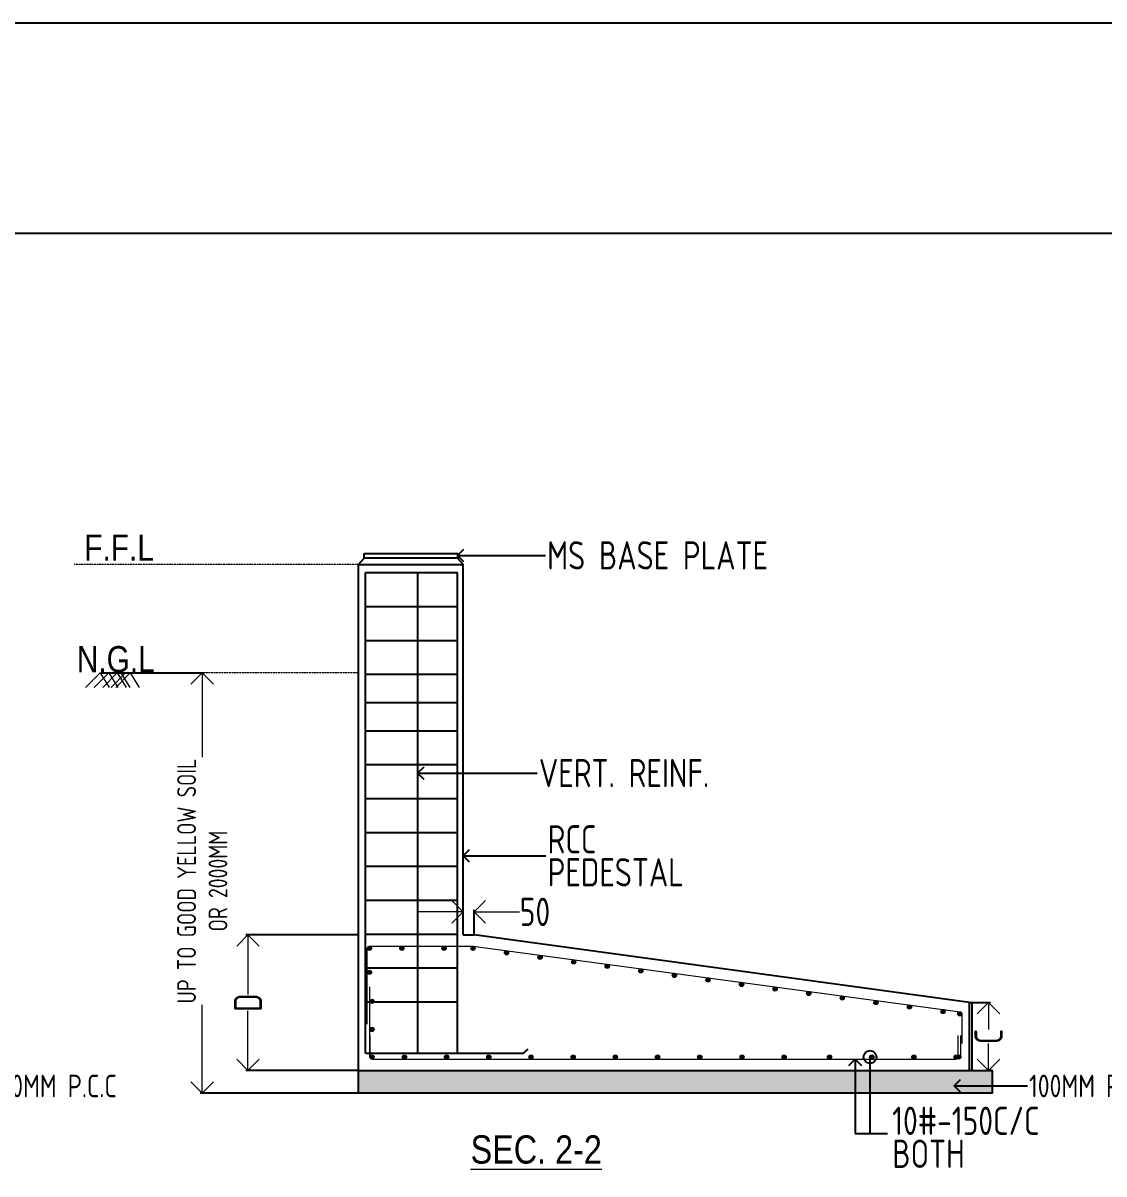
# Model space of a CAD drawing. Header units: millimetres. Extents: x 3470347 to 5996549, y -3470518 to 17149644.
# Drawn here: x 4381094 to 4390666, y 7075248 to 7085440 of the extents above; entities that cross this region are included whole.
import ezdxf
from ezdxf.enums import TextEntityAlignment as Align

# ---------------------------------------------------------------- set-up
doc = ezdxf.new("R2010")
doc.units = ezdxf.units.MM
doc.header["$MEASUREMENT"] = 0
doc.header["$PDMODE"] = 35
doc.header["$PDSIZE"] = -5
doc.linetypes.add('HIDDEN', pattern=[0.375, 0.25, -0.125])
doc.layers.get('0').update_dxf_attribs({"linetype": 'CONTINUOUS', "lineweight": 25})
doc.layers.get('DEFPOINTS').update_dxf_attribs({"linetype": 'CONTINUOUS', "lineweight": 25})
for name, color, linetype, lineweight in [('PV_TEXT_ROMANS', 7, 'CONTINUOUS', 0), ('rDIMension', 1, 'CONTINUOUS', 18), ('rPCC DASH', 9, 'HIDDEN', 15), ('rRCC 1', 3, 'CONTINUOUS', 25), ('rRCC 2', 40, 'CONTINUOUS', 15), ('rREINF 1', 1, 'CONTINUOUS', 25), ('SHEET', 7, 'CONTINUOUS', 15), ('TEXT3', 7, 'CONTINUOUS', 30)]:
    doc.layers.add(name, color=color, linetype=linetype, lineweight=lineweight)
doc.layers.add('S&T_HATCH', color=7, linetype='CONTINUOUS')
doc.styles.add('DIM', font='geniso.shx', dxfattribs={"width": 0.85})
doc.styles.add('J.P', font='ARIALN.TTF')
doc.styles.add('ROMANS', font='', dxfattribs={"width": 0.8})
doc.styles.get('ROMANS').set_extended_font_data('AR CENA')
doc.dimstyles.new('ST-150', dxfattribs={"dimscale": 75, "dimtxt": 3, "dimasz": 2, "dimexe": 0.18, "dimexo": 0.0625, "dimgap": 0.2, "dimtad": 0, "dimdec": 0, "dimlfac": 2, "dimzin": 0, "dimdsep": 46, "dimtxsty": 'DIM', "dimblk": 'OPEN90', "dimcen": 0.09, "dimclrd": 256, "dimclrt": 7, "dimadec": 0, "dimazin": 0, "dimtfac": 1, "dimtdec": 0, "dimtofl": 0, "dimtmove": 0, "dimatfit": 3, "dimldrblk": 'OPEN90', "dimfxl": 1, "dimtolj": 1, "dimtzin": 0, "dimlwd": -1, "dimarcsym": 0})
doc.dimstyles.new('ST-50', dxfattribs={"dimscale": 100, "dimtxt": 2.5, "dimasz": 2, "dimexe": 0.18, "dimexo": 0.0625, "dimgap": 0.2, "dimtad": 0, "dimdec": 0, "dimlfac": 0.5, "dimzin": 0, "dimdsep": 46, "dimtxsty": 'DIM', "dimblk": 'OPEN90', "dimcen": 0.09, "dimclrd": 256, "dimclrt": 7, "dimadec": 0, "dimazin": 0, "dimtfac": 1, "dimtdec": 0, "dimtofl": 0, "dimtmove": 0, "dimatfit": 3, "dimldrblk": 'OPEN90', "dimfxl": 1, "dimtolj": 1, "dimtzin": 0, "dimlwd": -1, "dimarcsym": 0})

# ---------------------------------------------------------------- blocks, each defined once
blk = doc.blocks.new('_Open90')
at = {"color": 0, "linetype": 'ByBlock', "lineweight": -2}
for p, q in [((0, 0), (-1, 0)), ((-0.5, 0.5), (0, 0)), ((0, 0), (-0.5, -0.5))]:
    blk.add_line(p, q, dxfattribs=at)
blk = doc.blocks.new('*D247')
at = {"layer": 'DEFPOINTS', "color": 0}
for p in [(4381776.032195568, 7079684.863512874), (4382681.54897788, 7079684.863512874), (4384065.131283544, 7075965.501295065)]:
    blk.add_point(p, dxfattribs=at)
at = {"layer": 'rDIMension', "color": 0, "lineweight": -2}
for p, q in [((4381782.282195568, 7079684.863512874), (4382699.54897788, 7079684.863512874)), ((4384058.881283544, 7075965.501295065), (4382663.54897788, 7075965.501295065))]:
    blk.add_line(p, q, dxfattribs=at)
at = {"layer": 'rDIMension'}
for p, q in [((4382681.54897788, 7079484.863512874), (4382681.54897788, 7078938.58995942)), ((4382681.54897788, 7076165.501295065), (4382681.54897788, 7076745.24585942))]:
    blk.add_line(p, q, dxfattribs=at)
at = {"layer": 'rDIMension', "xscale": 200, "yscale": 200, "zscale": 200}
for p, rotation in [((4382681.54897788, 7079684.863512874), 90), ((4382681.54897788, 7075965.501295065), 270)]:
    blk.add_blockref('_Open90', p, dxfattribs=dict(at, rotation=rotation))
at = {"layer": 'rDIMension', "color": 7, "insert": (4382681.54897788, 7077841.917909421), "char_height": 250, "attachment_point": 5, "rotation": 90, "style": 'DIM'}
blk.add_mtext('\\A1;{\\H0.66667x;UP TO GOOD YELLOW SOIL\\POR 2000MM}', dxfattribs=at)
blk = doc.blocks.new('*D248')
at = {"layer": 'DEFPOINTS', "color": 0}
for p in [(4389475.081126837, 7076765.501295065), (4389643.764214952, 7076765.501295065), (4389675.081126837, 7076165.501295066)]:
    blk.add_point(p, dxfattribs=at)
at = {"layer": 'rDIMension', "color": 0, "lineweight": -2}
for p, q in [((4389481.331126837, 7076765.501295065), (4389661.764214952, 7076765.501295065)), ((4389668.831126837, 7076165.501295066), (4389625.764214952, 7076165.501295066))]:
    blk.add_line(p, q, dxfattribs=at)
at = {"layer": 'rDIMension'}
for p, q in [((4389643.764214952, 7076565.501295065), (4389643.764214952, 7076528.001295064)), ((4389643.764214952, 7076365.501295066), (4389643.764214952, 7076403.001295064))]:
    blk.add_line(p, q, dxfattribs=at)
at = {"layer": 'rDIMension', "xscale": 200, "yscale": 200, "zscale": 200}
for p, rotation in [((4389643.764214952, 7076765.501295065), 90), ((4389643.764214952, 7076165.501295066), 270)]:
    blk.add_blockref('_Open90', p, dxfattribs=dict(at, rotation=rotation))
at = {"layer": 'rDIMension', "color": 7, "insert": (4389643.764214952, 7076465.501295065), "char_height": 250, "attachment_point": 5, "rotation": 90, "style": 'DIM'}
blk.add_mtext('\\A1;C', dxfattribs=at)
blk = doc.blocks.new('*D249')
at = {"layer": 'DEFPOINTS', "color": 0}
for p in [(4383085.923768116, 7077365.501295065), (4384065.131283544, 7077365.501295065), (4384065.131283544, 7076165.501295065)]:
    blk.add_point(p, dxfattribs=at)
at = {"layer": 'rDIMension', "color": 0, "lineweight": -2}
for p, q in [((4384058.881283544, 7077365.501295065), (4383067.923768116, 7077365.501295065)), ((4384058.881283544, 7076165.501295065), (4383067.923768116, 7076165.501295065))]:
    blk.add_line(p, q, dxfattribs=at)
at = {"layer": 'rDIMension'}
for p, q in [((4383085.923768116, 7077165.501295065), (4383085.923768116, 7076838.626295064)), ((4383085.923768116, 7076365.501295065), (4383085.923768116, 7076692.376295064))]:
    blk.add_line(p, q, dxfattribs=at)
at = {"layer": 'rDIMension', "xscale": 200, "yscale": 200, "zscale": 200}
for p, rotation in [((4383085.923768116, 7077365.501295065), 90), ((4383085.923768116, 7076165.501295065), 270)]:
    blk.add_blockref('_Open90', p, dxfattribs=dict(at, rotation=rotation))
at = {"layer": 'rDIMension', "color": 7, "insert": (4383085.923768116, 7076765.501295065), "char_height": 250, "attachment_point": 5, "rotation": 90, "style": 'DIM'}
blk.add_mtext('\\A1;D', dxfattribs=at)
blk = doc.blocks.new('*D252')
at = {"layer": 'DEFPOINTS', "color": 0}
for p in [(4385090.131283544, 7077569.311266203), (4384990.131283544, 7077365.50129507), (4385090.131283544, 7077365.50129507)]:
    blk.add_point(p, dxfattribs=at)
at = {"layer": 'rDIMension'}
for p, q in [((4384790.131283544, 7077569.311266203), (4384590.131283544, 7077569.311266203)), ((4385290.131283544, 7077569.311266203), (4385490.131283544, 7077569.311266203))]:
    blk.add_line(p, q, dxfattribs=at)
at = {"layer": 'rDIMension', "color": 0, "lineweight": -2}
for p, q in [((4384990.131283544, 7077371.75129507), (4384990.131283544, 7077587.311266203)), ((4385090.131283544, 7077371.75129507), (4385090.131283544, 7077587.311266203))]:
    blk.add_line(p, q, dxfattribs=at)
at = {"layer": 'rDIMension', "xscale": 200, "yscale": 200, "zscale": 200}
blk.add_blockref('_Open90', (4384990.131283544, 7077569.311266203), dxfattribs=at)
at = {"layer": 'rDIMension', "xscale": 200, "yscale": 200, "zscale": 200, "rotation": 180}
blk.add_blockref('_Open90', (4385090.131283544, 7077569.311266203), dxfattribs=at)
at = {"layer": 'rDIMension', "color": 7, "insert": (4385627.089944961, 7077569.311266203), "char_height": 250, "attachment_point": 5, "style": 'DIM'}
blk.add_mtext('\\A1;50', dxfattribs=at)

msp = doc.modelspace()

# ---------------------------------------------------------------- hatches: boundary and pattern name
at = {"layer": 'rRCC 2'}
h = msp.add_hatch(color=256, dxfattribs=at)
h.dxf.hatch_style = 1
edge = h.paths.add_edge_path()
edge.add_arc((4384161.496589112, 7077246.800515126), 18.70077993899758, 0, 360)
h = msp.add_hatch(color=256, dxfattribs=at)
h.dxf.hatch_style = 1
edge = h.paths.add_edge_path()
edge.add_arc((4384448.740686917, 7077246.800515126), 18.70077993899758, 0, 360)
h = msp.add_hatch(color=256, dxfattribs=at)
h.dxf.hatch_style = 1
edge = h.paths.add_edge_path()
edge.add_arc((4384822.362735819, 7077246.800515126), 18.70077993899758, 0, 360)
h = msp.add_hatch(color=256, dxfattribs=at)
h.dxf.hatch_style = 1
edge = h.paths.add_edge_path()
edge.add_arc((4385078.089272488, 7077246.800515126), 18.70077993899758, 0, 360)
h = msp.add_hatch(color=256, dxfattribs=at)
h.dxf.hatch_style = 1
edge = h.paths.add_edge_path()
edge.add_arc((4385375.409820565, 7077206.794369461), 18.70077993899758, 0, 360)
h = msp.add_hatch(color=256, dxfattribs=at)
h.dxf.hatch_style = 1
edge = h.paths.add_edge_path()
edge.add_arc((4385672.730368642, 7077166.788223797), 18.70077993899758, 0, 360)
h = msp.add_hatch(color=256, dxfattribs=at)
h.dxf.hatch_style = 1
edge = h.paths.add_edge_path()
edge.add_arc((4385970.050916719, 7077126.782078132), 18.70077993899758, 0, 360)
h = msp.add_hatch(color=256, dxfattribs=at)
h.dxf.hatch_style = 1
edge = h.paths.add_edge_path()
edge.add_arc((4384161.236103776, 7077034.205207354), 18.70077993899758, 0, 360)
h = msp.add_hatch(color=256, dxfattribs=at)
h.dxf.hatch_style = 1
edge = h.paths.add_edge_path()
edge.add_arc((4386267.371464796, 7077086.775932468), 18.70077993899758, 0, 360)
h = msp.add_hatch(color=256, dxfattribs=at)
h.dxf.hatch_style = 1
edge = h.paths.add_edge_path()
edge.add_arc((4386564.692012873, 7077046.769786803), 18.70077993899758, 0, 360)
h = msp.add_hatch(color=256, dxfattribs=at)
h.dxf.hatch_style = 1
edge = h.paths.add_edge_path()
edge.add_arc((4386862.012560951, 7077006.763641139), 18.70077993899758, 0, 360)
h = msp.add_hatch(color=256, dxfattribs=at)
h.dxf.hatch_style = 1
edge = h.paths.add_edge_path()
edge.add_arc((4387159.333109028, 7076966.757495474), 18.70077993899758, 0, 360)
h = msp.add_hatch(color=256, dxfattribs=at)
h.dxf.hatch_style = 1
edge = h.paths.add_edge_path()
edge.add_arc((4387456.653657105, 7076926.75134981), 18.70077993899758, 0, 360)
h = msp.add_hatch(color=256, dxfattribs=at)
h.dxf.hatch_style = 1
edge = h.paths.add_edge_path()
edge.add_arc((4387753.974205182, 7076886.745204145), 18.70077993899758, 0, 360)
h = msp.add_hatch(color=256, dxfattribs=at)
h.dxf.hatch_style = 1
edge = h.paths.add_edge_path()
edge.add_arc((4388051.294753259, 7076846.739058481), 18.70077993899758, 0, 360)
h = msp.add_hatch(color=256, dxfattribs=at)
h.dxf.hatch_style = 1
edge = h.paths.add_edge_path()
edge.add_arc((4384183.832063483, 7076777.45744093), 18.70077993899758, 0, 360)
h = msp.add_hatch(color=256, dxfattribs=at)
h.dxf.hatch_style = 1
edge = h.paths.add_edge_path()
edge.add_arc((4388348.615301336, 7076806.732912816), 18.70077993899758, 0, 360)
h = msp.add_hatch(color=256, dxfattribs=at)
h.dxf.hatch_style = 1
edge = h.paths.add_edge_path()
edge.add_arc((4388645.935849413, 7076766.726767152), 18.70077993899758, 0, 360)
h = msp.add_hatch(color=256, dxfattribs=at)
h.dxf.hatch_style = 1
edge = h.paths.add_edge_path()
edge.add_arc((4388943.25639749, 7076726.720621487), 18.70077993899758, 0, 360)
h = msp.add_hatch(color=256, dxfattribs=at)
h.dxf.hatch_style = 1
edge = h.paths.add_edge_path()
edge.add_arc((4389240.576945568, 7076686.714475823), 18.70077993899758, 0, 360)
h = msp.add_hatch(color=256, dxfattribs=at)
h.dxf.hatch_style = 1
edge = h.paths.add_edge_path()
edge.add_arc((4389387.350931581, 7076666.965213615), 18.70077993899758, 0, 360)
h = msp.add_hatch(color=256, dxfattribs=at)
h.dxf.hatch_style = 1
edge = h.paths.add_edge_path()
edge.add_arc((4384183.832063483, 7076528.357377129), 18.70077993899758, 0, 360)
h = msp.add_hatch(color=256, dxfattribs=at)
h.dxf.hatch_style = 1
edge = h.paths.add_edge_path()
edge.add_arc((4384183.832063483, 7076284.202075005), 18.70077993899758, 0, 360)
h = msp.add_hatch(color=256, dxfattribs=at)
h.dxf.hatch_style = 1
edge = h.paths.add_edge_path()
edge.add_arc((4384471.076161288, 7076284.202075005), 18.70077993899758, 0, 360)
h = msp.add_hatch(color=256, dxfattribs=at)
h.dxf.hatch_style = 1
edge = h.paths.add_edge_path()
edge.add_arc((4384844.698210191, 7076284.202075005), 18.70077993899758, 0, 360)
h = msp.add_hatch(color=256, dxfattribs=at)
h.dxf.hatch_style = 1
edge = h.paths.add_edge_path()
edge.add_arc((4385218.320259093, 7076284.202075005), 18.70077993899758, 0, 360)
h = msp.add_hatch(color=256, dxfattribs=at)
h.dxf.hatch_style = 1
edge = h.paths.add_edge_path()
edge.add_arc((4385591.942307996, 7076284.202075005), 18.70077993899758, 0, 360)
h = msp.add_hatch(color=256, dxfattribs=at)
h.dxf.hatch_style = 1
edge = h.paths.add_edge_path()
edge.add_arc((4385965.564356898, 7076284.202075005), 18.70077993899758, 0, 360)
h = msp.add_hatch(color=256, dxfattribs=at)
h.dxf.hatch_style = 1
edge = h.paths.add_edge_path()
edge.add_arc((4386339.1864058, 7076284.202075005), 18.70077993899758, 0, 360)
h = msp.add_hatch(color=256, dxfattribs=at)
h.dxf.hatch_style = 1
edge = h.paths.add_edge_path()
edge.add_arc((4386712.808454703, 7076284.202075005), 18.70077993899758, 0, 360)
h = msp.add_hatch(color=256, dxfattribs=at)
h.dxf.hatch_style = 1
edge = h.paths.add_edge_path()
edge.add_arc((4387086.430503605, 7076284.202075005), 18.70077993899758, 0, 360)
h = msp.add_hatch(color=256, dxfattribs=at)
h.dxf.hatch_style = 1
edge = h.paths.add_edge_path()
edge.add_arc((4387460.052552507, 7076284.202075005), 18.70077993899758, 0, 360)
h = msp.add_hatch(color=256, dxfattribs=at)
h.dxf.hatch_style = 1
edge = h.paths.add_edge_path()
edge.add_arc((4387833.67460141, 7076284.202075005), 18.70077993899758, 0, 360)
h = msp.add_hatch(color=256, dxfattribs=at)
h.dxf.hatch_style = 1
edge = h.paths.add_edge_path()
edge.add_arc((4388235.514200191, 7076284.202075004), 18.70077993899758, 0, 360)
h = msp.add_hatch(color=256, dxfattribs=at)
h.dxf.hatch_style = 1
edge = h.paths.add_edge_path()
edge.add_arc((4388609.136249093, 7076284.202075004), 18.70077993899758, 0, 360)
h = msp.add_hatch(color=256, dxfattribs=at)
h.dxf.hatch_style = 1
edge = h.paths.add_edge_path()
edge.add_arc((4388982.758297997, 7076284.202075004), 18.70077993899758, 0, 360)
h = msp.add_hatch(color=256, dxfattribs=at)
h.dxf.hatch_style = 1
edge = h.paths.add_edge_path()
edge.add_arc((4389356.380346898, 7076284.202075004), 18.70077993899758, 0, 360)
h = msp.add_hatch(color=256, dxfattribs=at)
h.dxf.hatch_style = 1
edge = h.paths.add_edge_path()
edge.add_arc((4389356.380346898, 7076284.202075004), 18.70077993899758, 0, 360)
h = msp.add_hatch(color=256, dxfattribs=at)
h.dxf.hatch_style = 1
edge = h.paths.add_edge_path()
edge.add_arc((4389379.763362149, 7076284.202075005), 18.70077993899758, 0, 360)
h = msp.add_hatch(color=256, dxfattribs=at)
h.dxf.hatch_style = 1
edge = h.paths.add_edge_path()
edge.add_arc((4389379.763362149, 7076284.202075005), 18.70077993899758, 0, 360)
at = {"layer": 'S&T_HATCH', "linetype": 'ByBlock', "transparency": 33554559}
h = msp.add_hatch(dxfattribs=at)
h.set_pattern_fill('AR-CONC', color=256, scale=30)
h.set_pattern_definition([(49.99999999999999, (2002162.459116629, 9108129.865197845), (215.178054780226, -18.82564049477853), [22.5, -247.5]), (355, (2002162.459116629, 9108129.865197845), (-41.6254000839, 225.6576401100035), [18, -198]), (100.45144446, (2002180.390620929, 9108128.296394646), (173.5526540181336, 206.8319972905888), [19.12205759999987, -210.3426335999989]), (46.18420000000001, (2002162.459116629, 9108189.865197845), (320.1723992014717, -49.65578423792296), [33.75, -371.25]), (96.63563549, (2002189.140140129, 9108185.727205746), (280.3985837022685, 292.2355802323651), [28.6831026, -315.5141279999999]), (351.1841639899999, (2002162.459116629, 9108189.865197845), (280.3985835164319, 292.2355800809971), [27, -297.0000003]), (21, (2002192.459116629, 9108174.865197845), (179.0721156355385, -120.7856671996016), [22.5, -247.5]), (326.0000000000001, (2002192.459116629, 9108174.865197845), (72.99459957647451, 217.5450135140559), [18, -198]), (71.45144474, (2002207.381792829, 9108164.799725648), (252.0667130189913, 96.75934584190615), [19.122057, -210.3426336]), (37.50000000000001, (2002162.459116629, 9108129.865197845), (3.647956595187201, 99.86815614939344), [0, -195.6, 0, -201, 0, -198.75]), (7.499999999999999, (2002162.459116629, 9108129.865197845), (78.92086123264458, 118.3235135647081), [0, -114.6, 0, -191.1, 0, -75.75]), (327.5, (2002095.559116629, 9108129.865197845), (160.1467308517227, -6.766461520313927), [0, -75, 0, -234, 0, -310.5]), (317.5, (2002065.559116629, 9108129.865197845), (174.9558508027159, 30.03149469969532), [0, -97.5, 0, -155.4, 0, -220.5])])
h.paths.add_polyline_path([(4389675.081126837, 7076165.501295065), (4384065.131283544, 7076165.501295066), (4384065.131283544, 7075965.501295066), (4389675.081126837, 7075965.501295065)])

# ---------------------------------------------------------------- linework, layer by layer
at = {"color": 192, "lineweight": 25, "elevation": -6.651888002746348e-07}
msp.add_lwpolyline([(4340876.855527755, 7016156.841838282), (4438862.58315052, 7016156.841838282), (4438862.58315052, 7085439.750240982), (4340876.855527755, 7085439.750240982)], close=True, dxfattribs=at)
at = {"color": 3, "linetype": 'ByBlock'}
msp.add_lwpolyline([(4384065.131283544, 7075965.501295065), (4384065.131283544, 7077365.501295065)], dxfattribs=at)
at = {"layer": 'rPCC DASH'}
for p, q in [((4384190.131283546, 7080644.863512874), (4381546.93353688, 7080644.863512874)), ((4384065.131283544, 7079684.863512874), (4381919.697089443, 7079684.863512874))]:
    msp.add_line(p, q, dxfattribs=at)
at = {"layer": 'rRCC 1', "color": 0}
for p, q in [((4384065.131283544, 7080644.863512874), (4384115.131283544, 7080702.445792574)), ((4384940.131283546, 7080702.445792574), (4384990.131283546, 7080644.863512874))]:
    msp.add_line(p, q, dxfattribs=at)
at = {"layer": 'rRCC 1'}
for p, q in [((4384065.131283544, 7077365.501295065), (4384065.131283544, 7080644.863512874)), ((4384065.131283544, 7080644.863512874), (4384990.131283546, 7080644.863512874)), ((4384990.131283546, 7077365.501295065), (4384990.131283546, 7080644.863512874)), ((4384065.131283544, 7077365.501295065), (4384065.131283544, 7077365.501295065)), ((4384990.131283546, 7077365.501295065), (4385090.131283546, 7077365.501295065)), ((4389475.081126837, 7076765.501295065), (4385090.131283546, 7077365.501295065)), ((4389475.081126837, 7076165.501295065), (4389475.081126837, 7076765.501295065)), ((4389498.464142088, 7076165.501295066), (4389498.464142088, 7076765.501295066))]:
    msp.add_line(p, q, dxfattribs=at)
at = {"layer": 'rRCC 1', "color": 2}
for p, q in [((4384125.824314538, 7076319.376061086), (4384125.824314538, 7080572.87317494)), ((4384125.824314538, 7080572.87317494), (4384940.131283546, 7080572.87317494)), ((4384125.824314538, 7076319.376061086), (4384125.824314538, 7080572.87317494)), ((4384590.131283546, 7076319.376061086), (4384590.131283546, 7080572.87317494)), ((4384590.131283547, 7076319.376061086), (4384590.131283547, 7080572.87317494)), ((4384940.131283546, 7076319.376061086), (4384940.131283546, 7080572.87317494)), ((4384125.824314538, 7080272.87317494), (4384940.131283546, 7080272.87317494)), ((4384125.824314538, 7079972.87317494), (4384940.131283546, 7079972.87317494)), ((4384125.824314538, 7079672.87317494), (4384940.131283546, 7079672.87317494)), ((4384125.824314538, 7079422.610793523), (4384940.131283546, 7079422.610793523)), ((4384125.824314538, 7079172.87317494), (4384940.131283546, 7079172.87317494)), ((4384125.824314538, 7078872.87317494), (4384940.131283546, 7078872.87317494)), ((4384125.824314538, 7078572.87317494), (4384940.131283546, 7078572.87317494)), ((4384125.824314538, 7078272.87317494), (4384940.131283546, 7078272.87317494)), ((4384125.824314538, 7077972.87317494), (4384940.131283546, 7077972.87317494)), ((4384125.824314538, 7077672.87317494), (4384940.131283546, 7077672.87317494)), ((4384125.824314538, 7077372.87317494), (4384940.131283546, 7077372.87317494)), ((4384125.824314538, 7077072.87317494), (4384940.131283546, 7077072.87317494)), ((4384125.824314538, 7076772.87317494), (4384940.131283546, 7076772.87317494)), ((4385526.740881027, 7076319.376061086), (4385566.861647089, 7076353.376645076)), ((4384125.824314538, 7076319.376061086), (4385083.771135658, 7076319.376061086)), ((4384590.131283546, 7076319.376061086), (4385047.118154105, 7076319.376061086)), ((4384940.131283546, 7076319.376061086), (4385526.740881027, 7076319.376061086))]:
    msp.add_line(p, q, dxfattribs=at)
at = {"layer": 'rRCC 1', "color": 0}
msp.add_lwpolyline([(4384115.131283544, 7080743.278268623), (4384940.131283546, 7080743.278268623), (4384940.131283546, 7080702.445792574), (4384115.131283544, 7080702.445792574)], close=True, dxfattribs=at)
at = {"layer": 'rRCC 1'}
msp.add_lwpolyline([(4384190.131283546, 7079423.237662622), (4384190.131283546, 7079423.214650302)], dxfattribs=at)
msp.add_lwpolyline([(4384065.131283544, 7076165.501295066), (4389675.081126837, 7076165.501295065), (4389675.081126837, 7075965.501295065), (4384065.131283544, 7075965.501295066)], close=True, dxfattribs=at)
at = {"layer": 'rRCC 2'}
for p, q in [((4381776.032195568, 7079684.863512874), (4381648.152881419, 7079556.806627781)), ((4381853.125392426, 7079684.863512874), (4381725.246078277, 7079556.806627781)), ((4381776.032195568, 7079684.863512874), (4381855.842262799, 7079556.806627781)), ((4381928.97055696, 7079684.863512874), (4381801.091242809, 7079556.806627781)), ((4381853.125392426, 7079684.863512874), (4381932.935459657, 7079556.806627781)), ((4382001.204427952, 7079684.863512874), (4381873.325113803, 7079556.806627781)), ((4382043.353808319, 7079684.863512874), (4381915.47449417, 7079556.806627781)), ((4381928.97055696, 7079684.863512874), (4382008.780624188, 7079556.806627781)), ((4381961.190080125, 7079684.863512874), (4382041.000147354, 7079556.806627781)), ((4382043.353808319, 7079684.863512874), (4382123.16387555, 7079556.806627781))]:
    msp.add_line(p, q, dxfattribs=at)
msp.add_lwpolyline([(4384142.535323837, 7076575.609804654), (4384142.535323837, 7077246.540029791, -0.4142135623443229), (4384161.496589111, 7077265.501295065), (4385073.583833395, 7077265.501295065, -0.06921653228741868), (4385078.758710708, 7077264.781472321), (4389391.86922848, 7076685.161422824, -0.335381499519169), (4389405.655616442, 7076666.919980292), (4389405.655616442, 7076402.619168089)], format="xyb", dxfattribs=at)
for points in [[(4384165.131283544, 7076284.202075005), (4384165.131283544, 7076905.085221791)], [(4384165.131283544, 7076475.501295066), (4384165.131283544, 7076284.202075005)], [(4389375.081126837, 7076284.202075004), (4389375.081126837, 7076475.501295065)], [(4389398.464142088, 7076284.202075005), (4389398.464142088, 7076475.501295066)], [(4384183.832063483, 7076265.501295066), (4389356.380346898, 7076265.501295065)]]:
    msp.add_lwpolyline(points, dxfattribs=at)
for centre in [(4384161.496589112, 7077246.800515126), (4384161.496589112, 7077246.800515126), (4384448.740686917, 7077246.800515126), (4384448.740686917, 7077246.800515126), (4384822.362735819, 7077246.800515126), (4384822.362735819, 7077246.800515126), (4385078.089272488, 7077246.800515126), (4385078.089272488, 7077246.800515126), (4385375.409820565, 7077206.794369461, -5.244137667398649e-08), (4385375.409820565, 7077206.794369461, -5.244137667398649e-08), (4385672.730368642, 7077166.788223797, -1.04882753347973e-07), (4385672.730368642, 7077166.788223797, -1.04882753347973e-07), (4385970.050916719, 7077126.782078132, -1.573241300219595e-07), (4385970.050916719, 7077126.782078132, -1.573241300219595e-07), (4384161.236103776, 7077034.205207354), (4384161.236103776, 7077034.205207354), (4386267.371464796, 7077086.775932468, -2.09765506695946e-07), (4386267.371464796, 7077086.775932468, -2.09765506695946e-07), (4386564.692012873, 7077046.769786803, -2.622068833699325e-07), (4386564.692012873, 7077046.769786803, -2.622068833699325e-07), (4386862.012560951, 7077006.763641139, -3.146482600439189e-07), (4386862.012560951, 7077006.763641139, -3.146482600439189e-07), (4387159.333109028, 7076966.757495474, -3.670896367179055e-07), (4387159.333109028, 7076966.757495474, -3.670896367179055e-07), (4387456.653657105, 7076926.75134981, -4.195310133918919e-07), (4387456.653657105, 7076926.75134981, -4.195310133918919e-07), (4387753.974205182, 7076886.745204145, -4.719723900658784e-07), (4387753.974205182, 7076886.745204145, -4.719723900658784e-07), (4388051.294753259, 7076846.739058481, -5.244137667398649e-07), (4388051.294753259, 7076846.739058481, -5.244137667398649e-07), (4384183.832063483, 7076777.45744093), (4384183.832063483, 7076777.45744093), (4388348.615301336, 7076806.732912816, -5.768551434138515e-07), (4388348.615301336, 7076806.732912816, -5.768551434138515e-07), (4388645.935849413, 7076766.726767152, -6.292965200878379e-07), (4388645.935849413, 7076766.726767152, -6.292965200878379e-07), (4388943.25639749, 7076726.720621487, -6.817378967618244e-07), (4388943.25639749, 7076726.720621487, -6.817378967618244e-07), (4389240.576945568, 7076686.714475823, -7.341792734358109e-07), (4389240.576945568, 7076686.714475823, -7.341792734358109e-07), (4389387.350931581, 7076666.965213615, -7.600672584271155e-07), (4389387.350931581, 7076666.965213615, -7.600672584271155e-07), (4384183.832063483, 7076528.357377129), (4384183.832063483, 7076528.357377129), (4384183.832063483, 7076284.202075005), (4384183.832063483, 7076284.202075005), (4384471.076161288, 7076284.202075005), (4384471.076161288, 7076284.202075005), (4384844.698210191, 7076284.202075005), (4384844.698210191, 7076284.202075005), (4385218.320259093, 7076284.202075005), (4385218.320259093, 7076284.202075005), (4385591.942307996, 7076284.202075005), (4385591.942307996, 7076284.202075005), (4385965.564356898, 7076284.202075005), (4385965.564356898, 7076284.202075005), (4386339.1864058, 7076284.202075005), (4386339.1864058, 7076284.202075005), (4386712.808454703, 7076284.202075005), (4386712.808454703, 7076284.202075005), (4387086.430503605, 7076284.202075005), (4387086.430503605, 7076284.202075005), (4387460.052552507, 7076284.202075005), (4387460.052552507, 7076284.202075005), (4387833.67460141, 7076284.202075005), (4387833.67460141, 7076284.202075005), (4388235.514200191, 7076284.202075004), (4388235.514200191, 7076284.202075004), (4388609.136249093, 7076284.202075004), (4388609.136249093, 7076284.202075004), (4388982.758297997, 7076284.202075004), (4388982.758297997, 7076284.202075004), (4389356.380346898, 7076284.202075004), (4389356.380346898, 7076284.202075004), (4389356.380346898, 7076284.202075004), (4389356.380346898, 7076284.202075004), (4389379.763362149, 7076284.202075005), (4389379.763362149, 7076284.202075005), (4389379.763362149, 7076284.202075005), (4389379.763362149, 7076284.202075005)]:
    msp.add_circle(centre, 18.70077993899758, dxfattribs=at)
at = {"layer": 'SHEET', "color": 220, "lineweight": 25, "elevation": -6.651888002746348e-07}
msp.add_lwpolyline([(4342743.250338648, 7018019.737156271), (4436996.188338152, 7018019.737156271), (4436996.188338152, 7083576.854922984), (4342743.250338648, 7083576.854922984)], close=True, dxfattribs=at)

# ---------------------------------------------------------------- texts
at = {"layer": 'PV_TEXT_ROMANS', "style": 'J.P'}
msp.add_text('%%USEC. 2-2', height=250, rotation=359.9999999999999, dxfattribs=at).set_placement((4385638.524922725, 7075465.621430255), align=Align.MIDDLE)
at = {"layer": 'rDIMension', "color": 7, "char_height": 250, "attachment_point": 4, "line_spacing_factor": 0.7, "style": 'DIM'}
for s, insert in [('\\A1;RCC\\PPEDESTAL', (4385739.100279751, 7078065.321239634)), ('\\A1;10#-150C/C\\PBOTH', (4388790.438805711, 7075573.332024303))]:
    msp.add_mtext(s, dxfattribs=dict(at, insert=insert))
at = {"layer": 'rDIMension', "color": 7, "char_height": 200, "attachment_point": 4, "style": 'DIM'}
for insert in [(4380808.616386887, 7076027.891783506), (4390002.837583896, 7076027.891783505)]:
    msp.add_mtext('\\A1;100MM P.C.C', dxfattribs=dict(at, insert=insert))
at = {"layer": 'rRCC 2', "color": 7, "char_height": 250, "attachment_point": 4, "style": 'DIM'}
for s, insert in [('\\A1;MS BASE PLATE', (4385734.834030138, 7080725.637755163)), ('\\A1;VERT. REINF.', (4385661.912283648, 7078798.382729784))]:
    msp.add_mtext(s, dxfattribs=dict(at, insert=insert))
at = {"layer": 'TEXT3', "style": 'ROMANS', "width": 0.85}
for s, p in [('F.F.L', (4381636.279626733, 7080678.127715959)), ('N.G.L', (4381570.138330752, 7079690.350353161))]:
    msp.add_text(s, height=232.5536011379122, dxfattribs=at).set_placement(p)

# ---------------------------------------------------------------- dimensions: what is measured, and where the dimension line sits
at = {"layer": 'rDIMension'}
for base, p1, p2, text, picture, middle in [((4382681.54897788, 7079684.863512874), (4384065.131283544, 7075965.501295065), (4381776.032195568, 7079684.863512874), '{\\H0.66667x;UP TO GOOD YELLOW SOIL\\POR 2000MM}', '*D247', (4382681.54897788, 7077841.917909421)), ((4389643.764214952, 7076765.501295065), (4389675.081126837, 7076165.501295066), (4389475.081126837, 7076765.501295065), 'C', '*D248', (4389643.764214952, 7076465.501295065))]:
    dim = msp.add_linear_dim(base=base, p1=p1, p2=p2, angle=90, text=text, dimstyle='ST-50', dxfattribs=at)
    dim.commit()
    dim.dimension.update_dxf_attribs({"geometry": picture, "text_midpoint": middle, "dimtype": 160})
dim = msp.add_linear_dim(base=(4385090.131283544, 7077569.311266203), p1=(4384990.131283544, 7077365.50129507), p2=(4385090.131283544, 7077365.50129507), angle=180, dimstyle='ST-50', dxfattribs=at)
dim.commit()
dim.dimension.update_dxf_attribs({"geometry": '*D252', "text_midpoint": (4385627.089944961, 7077569.311266203)})
dim = msp.add_linear_dim(base=(4383085.923768116, 7077365.501295065), p1=(4384065.131283544, 7076165.501295065), p2=(4384065.131283544, 7077365.501295065), angle=90, text='D', dimstyle='ST-50', dxfattribs=at)
dim.commit()
dim.dimension.update_dxf_attribs({"geometry": '*D249', "text_midpoint": (4383085.923768116, 7076765.501295065)})

# ---------------------------------------------------------------- leaders
at = {"layer": 'rREINF 1', "annotation_type": 0, "has_hookline": 1, "hookline_direction": 0, "horizontal_direction": (1, 1.430212185077031e-12, 0)}
for points, text_width in [([(4384940.131283546, 7080725.637755163), (4385719.834030138, 7080725.637755163)], 1976.25), ([(4384588.603907378, 7078798.382729784), (4385646.912283648, 7078798.382729784)], 1530)]:
    msp.add_leader(points, dimstyle='ST-150', override={"dimasz": 1.5}, dxfattribs=dict(at, text_width=text_width))
at = {"layer": 'rREINF 1', "annotation_type": 0, "has_hookline": 1, "hookline_direction": 0}
for points, text_width in [([(4384990.131283546, 7078065.321239634), (4385724.100279751, 7078065.321239634)], 1253.75), ([(4380146.163324142, 7076027.891783506), (4380793.616386887, 7076027.891783506)], 1122), ([(4389340.384521151, 7076027.891783505), (4389987.837583896, 7076027.891783505)], 1122)]:
    msp.add_leader(points, dimstyle='ST-150', override={"dimasz": 1.5}, dxfattribs=dict(at, text_width=text_width))
at = {"layer": 'rREINF 1'}
for points, override in [([(4388593.781906776, 7076284.202075005), (4388593.781906776, 7075605.514285747), (4388748.870822475, 7075605.514285747)], {"dimasz": 1.5, "dimldrblk": 'DotBlank'}), ([(4388462.415254984, 7076265.501295066), (4388462.415254984, 7075605.514285747), (4388748.870822475, 7075605.514285747)], {"dimasz": 1.5})]:
    msp.add_leader(points, dimstyle='ST-150', override=override, dxfattribs=at)

doc.saveas('drawing.dxf')
